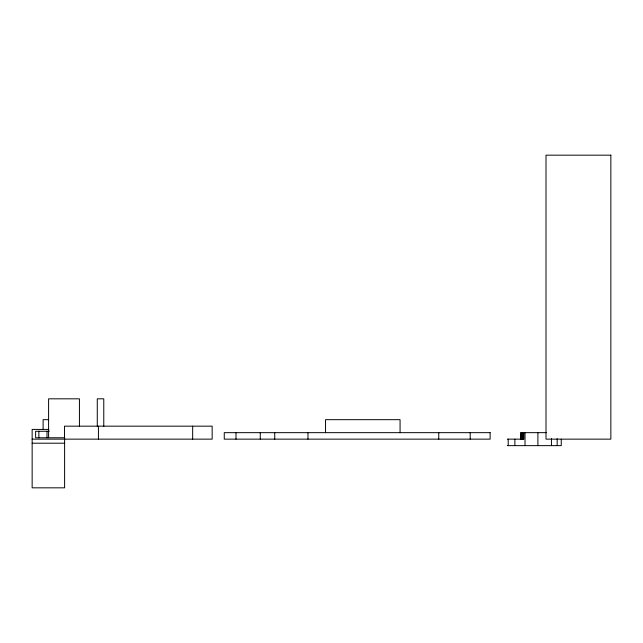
<?xml version="1.0" encoding="UTF-8"?>
<svg xmlns="http://www.w3.org/2000/svg" width="643" height="643" viewBox="0 0 643 643"><rect width="100%" height="100%" fill="white"/><g stroke="black" fill="none" stroke-linecap="round" stroke-linejoin="round"><path stroke-width="0.96" d="M48.378 419.67L43.105 419.67L43.105 429.411M48.868 429.411L32.15 429.411L32.15 487.828L64.605 487.828L64.605 437.2M49.286 431.268L35.614 431.268L35.614 437.762L64.509 437.762M521.015 439.145L521.015 432.659L546.293 432.659M32.15 439.145L212.158 439.145L212.158 426.164L64.493 426.164L64.493 439.145M507.391 439.145L523.828 439.145L523.828 432.659M32.15 443.204L64.605 443.204M507.391 445.639L561.259 445.639L561.259 439.145M557.176 438.647L557.176 445.639M551.445 438.647L551.445 445.639M537.902 432.659L537.902 445.639M525.018 432.659L525.018 445.639M523.306 432.659L523.306 439.145M522.839 432.659L522.839 439.145M522.429 432.659L522.429 439.145M522.076 432.659L522.076 439.145M521.77 432.659L521.77 439.145M521.521 432.659L521.521 439.145M521.328 432.659L521.328 439.145M521.192 432.659L521.192 439.145M521.079 432.659L521.103 439.145M514.866 439.145L514.866 445.639M508.203 439.145L508.203 445.639M470.194 432.659L470.194 439.145M438.759 432.659L438.759 439.145M400.067 432.659L400.067 419.67L325.535 419.67L325.535 432.659M307.965 432.659L307.965 439.145M274.73 432.659L274.73 439.145M260.262 432.659L260.262 439.145M236.005 432.659L236.005 439.145M192.659 426.164L192.659 439.145M103.772 426.357L103.772 398.821L97.278 398.821L97.278 426.357M98.427 426.164L98.427 439.145M79.427 426.357L79.427 398.821L48.595 398.821L48.595 437.762M47.019 431.268L47.019 437.762M38.861 431.268L38.861 437.762M610.85 155.172L546.003 155.172L546.003 439.145L610.85 439.145L610.85 155.172M490.127 432.659L224.262 432.659L224.262 439.145L490.127 439.145L490.127 432.659"/></g></svg>
